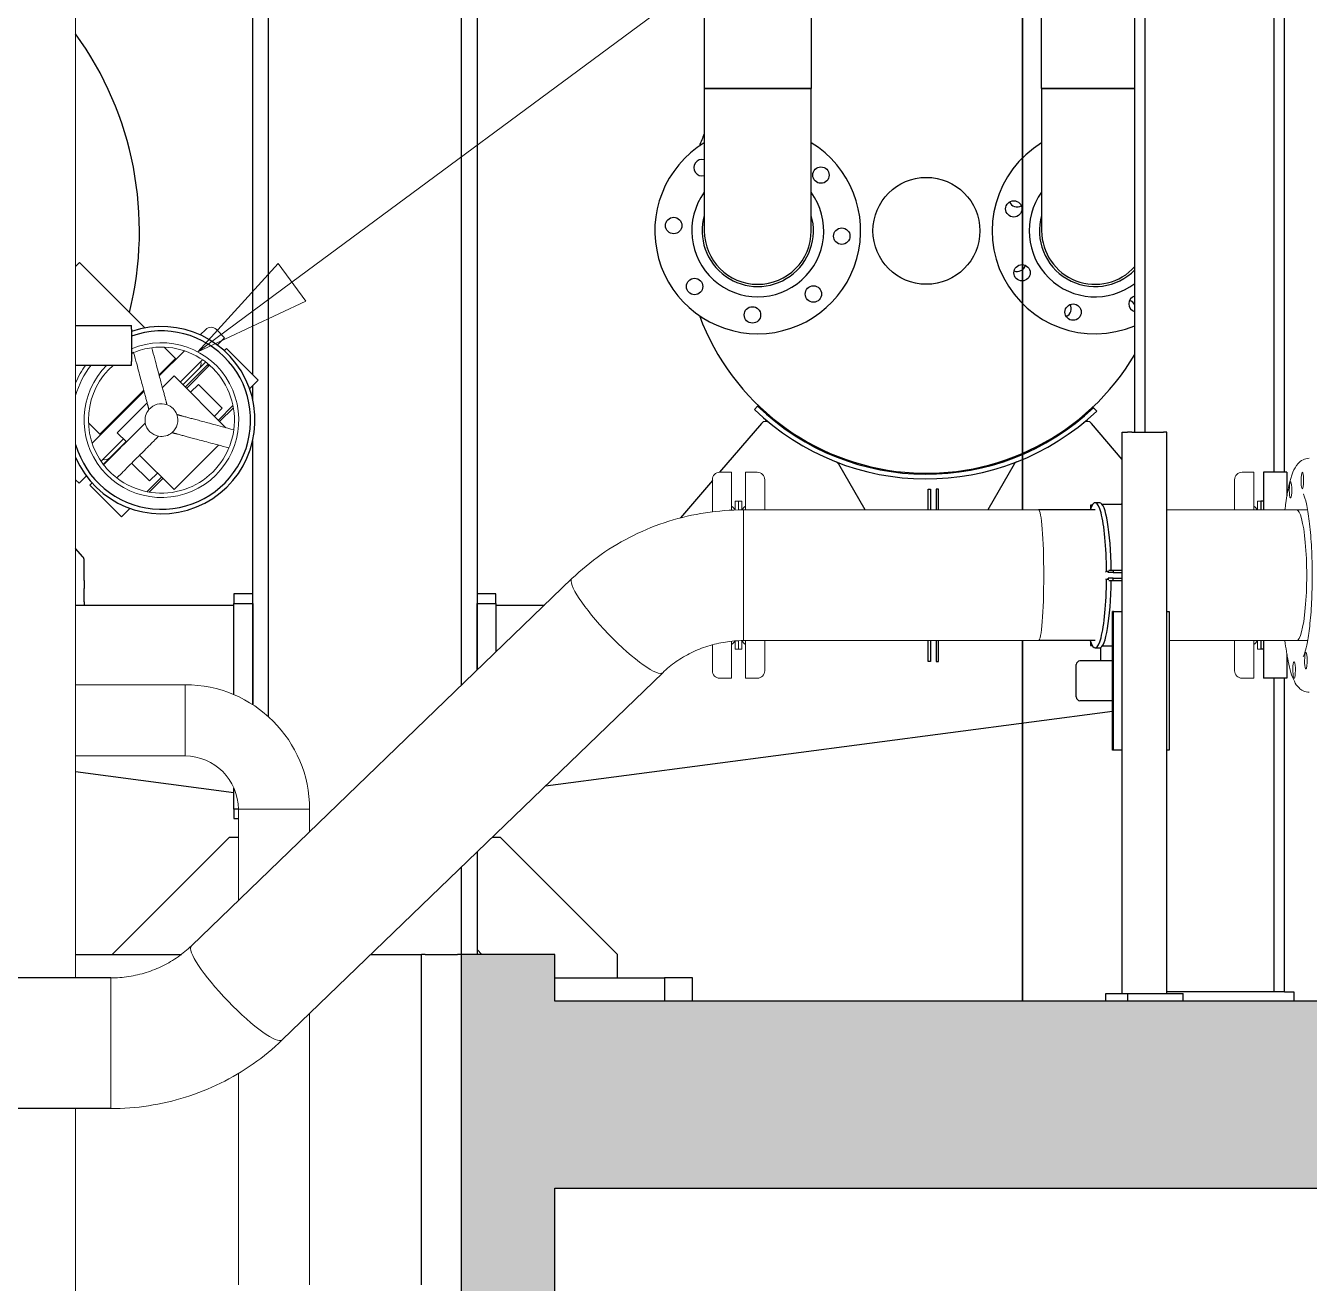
# Model space of a CAD drawing. Header units: millimetres. Extents: x 0 to 157650, y 0 to 89100.
# Drawn here: x 83263 to 87378, y 8226 to 12257 of the extents above; entities that cross this region are included whole.
import ezdxf

# ---------------------------------------------------------------- set-up
doc = ezdxf.new("R2010")
doc.units = ezdxf.units.MM
doc.header["$LTSCALE"] = 150
for name, color, linetype, lineweight in [('Hatch', 7, 'Continuous', 18), ('Symbol', 7, 'Continuous', 18), ('Visible', 7, 'Continuous', 25)]:
    doc.layers.add(name, color=color, linetype=linetype, lineweight=lineweight)
doc.layers.add('P_Biomass (BM)', color=150, linetype='Continuous', lineweight=18, true_color=0x007fff)
doc.layers.add('P_Hot Water (HW)', color=1, linetype='Continuous', lineweight=18, true_color=0xff0000)

# ---------------------------------------------------------------- blocks, each defined once
blk = doc.blocks.new('Balloon36')
at = {"layer": 'Symbol'}
for p, q in [((560.776, 76.227), (597.618, 103.49)), ((560.479, 76.629), (558.767, 74.74)), ((561.074, 75.825), (560.479, 76.629)), ((560.776, 76.227), (558.767, 74.74)), ((558.767, 74.74), (561.074, 75.825))]:
    blk.add_line(p, q, dxfattribs=at)
at = {"layer": 'Symbol', "flags": 128}
blk.add_lwpolyline([(560.479, 76.629), (558.767, 74.74), (561.074, 75.825), (560.479, 76.629)], dxfattribs=at)
at = {"layer": 'Symbol'}
blk.add_solid([(560.479, 76.629), (558.767, 74.74), (561.074, 75.825), (560.479, 76.629)], dxfattribs=at)

msp = doc.modelspace()

# ---------------------------------------------------------------- hatches: boundary and pattern name
at = {"layer": 'Hatch'}
h = msp.add_hatch(dxfattribs=at)
h.set_pattern_fill('AR-CONC', color=256, scale=80.749152, angle=60, style=0)
h.set_pattern_definition([(110, (0, 0), (333.474, 476.2499), [60.562, -666.1805]), (55, (0, 0), (-582.0343, 206.6647), [48.4495, -532.9444]), (160.4514, (27.8, 39.7), (-248.5603, 682.9145), [51.4697, -566.1663]), (106.1842, (-139.86, 80.75), (546.6434, 679.5027), [90.843, -999.271]), (156.6356, (-94.3, 137.4), (-303.843, 1046.913), [77.2045, -849.25]), (51.1841, (-139.9, 80.75), (-303.843, 1046.913), [72.674, -799.417]), (81, (-64.5, 130.5), (522.5535, 254.866), [60.562, -666.1805]), (26, (-64.5, 130.5), (-408.8656, 462.929), [48.4495, -532.9444]), (131.4514, (-21, 151.73), (113.688, 717.795), [51.4697, -566.1663]), (97.49998, (0, 0), (-227.88585, 142.90806), [0, -526.4845, 0, -541.0193, 0, -534.9631]), (67.49998, (0, 0), (-169.602, 343.2088), [0, -308.4618, 0, -514.3721, 0, -203.8916]), (27.49998, (-90.04, -155.95), (231.3015, 364.19987), [0, -201.8729, 0, -629.8434, 0, -835.7537]), (17.5, (-130.4, -225.88), (165.4549, 448.2438), [0, -262.4347, 0, -418.2806, 0, -593.5063])])
h.paths.add_polyline_path([(84958.7, 9130), (84958.7, 9280), (84658.7, 9280), (84658.7, 5830), (79258.7, 5830), (79258.7, 9280), (78958.7, 9280), (78958.7, 9130), (72360.8, 9130), (72360.8, 8830), (72360.8, 8530), (78958.7, 8530), (78958.7, 5530), (84958.7, 5530), (84958.7, 8530), (91556.6, 8530), (91556.6, 9130)])

# ---------------------------------------------------------------- linework, layer by layer
at = {"layer": 'P_Biomass (BM)'}
for p, q in [((83422.9, 11485.2), (83435.1, 11497.5)), ((83645, 11287.6), (83435.1, 11497.5)), ((83840, 11282.9), (83822.3, 11265.3)), ((83900.5, 11256.4), (83873.9, 11282.9)), ((83900.5, 11256.4), (83877, 11233)), ((83771.6, 11214.5), (83691, 11133.9)), ((83742.7, 11189.9), (83706.3, 11226.3)), ((83902.8, 11218.5), (83899.1, 11214.8)), ((83906.1, 11221.7), (83902.8, 11218.5)), ((84007.9, 11119.9), (83906.1, 11221.7)), ((83742.7, 11189.9), (83690.1, 11137.3)), ((83690.1, 11137.3), (83742.7, 11189.9)), ((83744.9, 11187.8), (83742.7, 11189.9)), ((83829.8, 11185.8), (83758.3, 11114.3)), ((83839.7, 11178.7), (83766.8, 11105.8)), ((83847.9, 11172.1), (83774.2, 11098.4)), ((83852.5, 11168.1), (83778.5, 11094.1)), ((83849.5, 11165.2), (83845.3, 11169.4)), ((83700.8, 11097.1), (83738.2, 11134.4)), ((83904.7, 10968), (83738.2, 11134.4)), ((83980.6, 11092.6), (84004.7, 11116.7)), ((84004.7, 11116.7), (84007.9, 11119.9)), ((83642, 11084.9), (83475.6, 10918.6)), ((83641.1, 11088.3), (83500.3, 10947.5)), ((83500.3, 10947.5), (83641.1, 11088.3)), ((83791.2, 11081.4), (83816.7, 11106.9)), ((83893, 11030.5), (83816.7, 11106.9)), ((83555.7, 10952), (83651.9, 11048.1)), ((83893, 11030.5), (83867.6, 11005)), ((83880.3, 10992.3), (83927.3, 11039.3)), ((83884.5, 10988.1), (83928.6, 11032.1)), ((83500.3, 10947.5), (83463.9, 10983.8)), ((83502.4, 10945.3), (83500.3, 10947.5)), ((83555.7, 10952), (83585.4, 10922.3)), ((83575.9, 10931.9), (83504.4, 10860.4)), ((83584.4, 10923.4), (83511.5, 10850.5)), ((83880.8, 10912.2), (83738.2, 10769.6)), ((83424.9, 10867.9), (83422.9, 10865.8)), ((83627.9, 10879.9), (83738.2, 10769.6)), ((83659.7, 10797.2), (83602.4, 10854.4)), ((85525.6, 10825), (85488.1, 10825)), ((85525.6, 10825), (85525.6, 10703.7)), ((85570.6, 10704.6), (85570.6, 10825)), ((85570.6, 10825), (85608.1, 10825)), ((87199.7, 10825), (87162.2, 10825)), ((87199.7, 10825), (87199.7, 10704.6)), ((83433.8, 10789.7), (83422.9, 10800.6)), ((83457.2, 10813.2), (83433.8, 10789.7)), ((83471.7, 10787.3), (83468.5, 10784.1)), ((83570.3, 10682.3), (83468.5, 10784.1)), ((83475.4, 10791.1), (83471.7, 10787.3)), ((83650.9, 10762.9), (83697.9, 10809.9)), ((83658.1, 10761.6), (83702.1, 10805.6)), ((83685.1, 10822.6), (83659.7, 10797.2)), ((85464.1, 10801), (85464.1, 10698.4)), ((85632.1, 10704.6), (85632.1, 10801)), ((87138.2, 10801), (87138.2, 10704.6)), ((83573.5, 10685.5), (83597.6, 10709.6)), ((85537.6, 10732), (85537.6, 10704.1)), ((85548.1, 10732), (85537.6, 10732)), ((85548.1, 10732), (85548.1, 10704.4)), ((85548.1, 10704.4), (85548.1, 10732)), ((85548.1, 10732), (85558.6, 10732)), ((85558.6, 10704.6), (85558.6, 10732)), ((85563.7, 10704.6), (85563.7, 10285.5)), ((86510, 10704.6), (85563.7, 10704.6)), ((85563.7, 10704.6), (85563.7, 10285.5)), ((87372.6, 10704.6), (86920.8, 10704.6)), ((87211.7, 10732), (87211.7, 10704.6)), ((87222.2, 10732), (87211.7, 10732)), ((87372.6, 10704.6), (87336.6, 10704.6)), ((83570.3, 10682.3), (83573.5, 10685.5)), ((85014, 10484.3), (83794.1, 9307.3)), ((85464.1, 10272.3), (85464.1, 10189)), ((85525.6, 10283.6), (85525.6, 10165)), ((85537.6, 10284.6), (85537.6, 10258)), ((85548.1, 10258), (85537.6, 10258)), ((85548.1, 10285.1), (85548.1, 10258)), ((85548.1, 10258), (85548.1, 10285.1)), ((85548.1, 10258), (85558.6, 10258)), ((85558.6, 10258), (85558.6, 10285.4)), ((86510, 10285.5), (85563.7, 10285.5)), ((85570.6, 10165), (85570.6, 10285.5)), ((85632.1, 10189), (85632.1, 10285.5)), ((87372.6, 10285.5), (86928.4, 10285.5)), ((87138.2, 10285.5), (87138.2, 10189)), ((87199.7, 10285.5), (87199.7, 10165)), ((87211.7, 10285.5), (87211.7, 10258)), ((87222.2, 10258), (87211.7, 10258)), ((87372.6, 10285.5), (87336.6, 10285.5)), ((85305, 10182.7), (84085.1, 9005.7)), ((85525.6, 10165), (85488.1, 10165)), ((85570.6, 10165), (85608.1, 10165)), ((87199.7, 10165), (87162.2, 10165)), ((83535.5, 9204.6), (83535.5, 8785.5)), ((83535.5, 9204.6), (83535.5, 8785.5))]:
    msp.add_line(p, q, dxfattribs=at)
for centre, radius, start, end in [((83857, 11266), 24, 45, 135), ((83697.9, 10992.3), 248, 134.7326, 112.7583), ((83697.9, 10992.3), 234.1, 97.6386, 112.3614), ((83697.9, 10992.3), 234.1, 352.3614, 97.6386), ((83697.9, 10992.3), 286, 141.9658, 164.079), ((83697.9, 10992.3), 300, 144.0326, 156.4454), ((83697.9, 10992.3), 234.1, 131.1906, 217.6386), ((83803.9, 11172.6), 21, 315, 19.6231), ((83697.9, 10992.3), 52.5, 70.1501, 139.8499), ((83697.9, 10992.3), 52.5, 19.8499, 70.1501), ((83697.9, 10992.3), 52.5, 139.8499, 190.1501), ((83697.9, 10992.3), 52.5, 310.1501, 19.8499), ((83697.9, 10992.3), 52.5, 190.1501, 259.8499), ((83697.9, 10992.3), 52.5, 259.8499, 310.1501), ((83697.9, 10992.3), 234.1, 337.6386, 352.3614), ((83517.6, 10886.3), 21, 250.3769, 315), ((83697.9, 10992.3), 234.1, 232.3614, 337.6386), ((83697.9, 10992.3), 234.1, 217.6386, 232.3614), ((85488.1, 10801), 24, 90, 180), ((85608.1, 10801), 24, 0, 90), ((87162.2, 10801), 24, 90, 180), ((85516.6, 10697.5), 21, 18.2891, 64.6231), ((85579.6, 10697.5), 21, 115.3769, 160.4112), ((87190.7, 10697.5), 21, 19.616, 64.6231), ((85516.6, 10292.5), 21, 295.3769, 337.4487), ((85579.6, 10292.5), 21, 199.6726, 244.6231), ((87190.7, 10292.5), 21, 295.3769, 340.384), ((85488.1, 10189), 24, 180, 270), ((85608.1, 10189), 24, 270, 0), ((87162.2, 10189), 24, 180, 270)]:
    msp.add_arc(centre, radius, start, end, dxfattribs=at)
for centre, major_axis, ratio, start_param, end_param in [((87355.7, 10798.7), (0, -26.2), 0.157549, 3.306613, 8.72255), ((87318, 10768.9), (0, 26.2), 0.157549, 0.950419, 6.366356), ((86510, 10495), (0, 209.6), 0.07927, 3.141593, 6.283185), ((87336.6, 10495), (0, -209.6), 0.157549, 0, 3.141593), ((85159.5, 10333.5), (145.5, -150.8), 0.186002, 3.141593, 6.283185), ((85159.5, 10333.5), (145.5, -150.8), 0.186002, 3.141593, 6.283185), ((87367, 10221.2), (0, -26.2), 0.157549, 0.950419, 6.366356), ((87329.3, 10191.3), (0, 26.2), 0.157549, 3.306613, 8.72255), ((83939.6, 9156.5), (145.5, -150.8), 0.186002, 3.141593, 6.283185), ((83939.6, 9156.5), (145.5, -150.8), 0.186002, 3.141593, 6.283185)]:
    msp.add_ellipse(centre, major_axis=major_axis, ratio=ratio, start_param=start_param, end_param=end_param, dxfattribs=at)
for points in [[(83608.8, 11208.9), (83648.8, 11059.6), (83657.7, 11026.2)], [(83715.7, 11041.7), (83706.7, 11075.2), (83666.7, 11224.4)], [(83929.9, 10961.2), (83780.7, 11001.2), (83747.3, 11010.1)], [(83646.2, 10983.1), (83621.7, 10958.6), (83512.5, 10849.3)], [(83731.7, 10952.2), (83765.2, 10943.2), (83914.4, 10903.2)], [(83554.9, 10806.9), (83664.1, 10916.1), (83688.6, 10940.6)]]:
    msp.add_rational_spline(points, [1, 1.33078494524, 1], degree=2, dxfattribs=at)
for points, knots in [([(87378, 10870), (87370.7, 10870), (87363.5, 10868), (87350.9, 10861.7), (87345.9, 10857.3), (87334.1, 10844.2), (87329.7, 10835.2), (87315.5, 10800.6), (87308.5, 10768.1), (87301.7, 10719.8), (87300.7, 10712.3), (87299.8, 10704.6)], [3.8028951, 3.8028951, 3.8028951, 3.8028951, 3.881164, 3.881164, 3.9766797, 3.9766797, 4.1692631, 4.1692631, 4.6402685, 4.6402685, 4.7232941, 4.7232941, 4.7232941, 4.7232941]), ([(87355, 10824.6), (87355, 10824.6), (87355, 10824.6), (87355.5, 10825.1), (87356, 10825.1), (87356.9, 10824.1), (87357.3, 10823.2), (87357.9, 10821), (87358.1, 10820), (87358.3, 10818.8)], [-2.3553859, -2.3553859, -2.3553859, -2.3553859, -2.3490312, -2.3490312, -2.0439715, -2.0439715, -1.7543596, -1.7543596, -1.56067, -1.56067, -1.56067, -1.56067]), ([(87314.6, 10784.1), (87314.6, 10784.2), (87314.6, 10784.2), (87314.9, 10786.7), (87315.3, 10788.7), (87316, 10792), (87316.4, 10793.2), (87317.1, 10794.5), (87317.3, 10794.9), (87317.6, 10795)], [-2.3553852, -2.3553852, -2.3553852, -2.3553852, -2.3488819, -2.3488819, -2.0438878, -2.0438878, -1.7543331, -1.7543331, -1.56067, -1.56067, -1.56067, -1.56067]), ([(87358.5, 10234.7), (87358.5, 10234.7), (87358.8, 10235.1), (87360.2, 10237.8), (87362, 10241.9), (87366.4, 10255.9), (87369.3, 10267.5), (87375, 10298.1), (87377.8, 10318.2), (87382.6, 10364.5), (87384.5, 10391), (87387, 10447), (87387.6, 10476.6), (87387.2, 10535.5), (87386.3, 10564.8), (87383.1, 10619.8), (87380.8, 10645.6), (87375.3, 10690.3), (87372.1, 10709.4), (87365.6, 10737.8), (87362.1, 10747.9), (87359.2, 10754.2), (87358.6, 10755.2), (87358.5, 10755.3), (87358.5, 10755.3), (87358.5, 10755.3)], [0.885271, 0.885271, 0.885271, 0.885271, 0.951519, 0.951519, 1.119484, 1.119484, 1.361812, 1.361812, 1.651204, 1.651204, 1.958212, 1.958212, 2.270889, 2.270889, 2.584717, 2.584717, 2.896529, 2.896529, 3.20039, 3.20039, 3.476679, 3.476679, 3.570263, 3.570263, 3.578926, 3.578926, 3.578926, 3.578926]), ([(85563.7, 10704.6), (85523.1, 10704.6), (85482.6, 10701.5), (85402.6, 10689.3), (85363, 10680.1), (85285.7, 10655.9), (85248, 10640.8), (85175.5, 10605.1), (85140.5, 10584.5), (85074.4, 10538.1), (85043.1, 10512.4), (85014, 10484.3)], [3.1415927, 3.1415927, 3.1415927, 3.1415927, 3.2986723, 3.2986723, 3.4557519, 3.4557519, 3.6128316, 3.6128316, 3.7699112, 3.7699112, 3.9269908, 3.9269908, 3.9269908, 3.9269908]), ([(85563.7, 10285.5), (85544.3, 10285.5), (85525, 10284), (85486.8, 10278.2), (85468, 10273.8), (85431.4, 10262.3), (85413.7, 10255.2), (85379.6, 10238.5), (85363.3, 10228.9), (85332.7, 10207.4), (85318.3, 10195.5), (85305, 10182.7)], [3.1415927, 3.1415927, 3.1415927, 3.1415927, 3.2986723, 3.2986723, 3.4557519, 3.4557519, 3.6128316, 3.6128316, 3.7699112, 3.7699112, 3.9269908, 3.9269908, 3.9269908, 3.9269908]), ([(87299.8, 10285.5), (87302.7, 10261), (87306.2, 10238.7), (87315.5, 10193.1), (87321.3, 10172.4), (87333.7, 10147.7), (87338, 10140.8), (87348.5, 10130.6), (87352.8, 10127.2), (87364, 10121.9), (87370.9, 10120), (87378, 10120)], [6.0240887, 6.0240887, 6.0240887, 6.0240887, 6.2880468, 6.2880468, 6.6425206, 6.6425206, 6.7935042, 6.7935042, 6.868996, 6.868996, 6.9444877, 6.9444877, 6.9444877, 6.9444877]), ([(87330, 10165.4), (87330, 10165.4), (87330, 10165.4), (87329.5, 10164.9), (87329.1, 10165), (87328.2, 10165.9), (87327.8, 10166.9), (87327.1, 10169), (87326.9, 10170.1), (87326.6, 10171.3)], [-2.3553859, -2.3553859, -2.3553859, -2.3553859, -2.3490312, -2.3490312, -2.0439715, -2.0439715, -1.7543596, -1.7543596, -1.56067, -1.56067, -1.56067, -1.56067]), ([(87370.4, 10205.9), (87370.4, 10205.8), (87370.4, 10205.8), (87370.1, 10203.4), (87369.8, 10201.3), (87369.1, 10198.1), (87368.7, 10196.8), (87367.9, 10195.5), (87367.6, 10195.1), (87367.3, 10195)], [-2.3553852, -2.3553852, -2.3553852, -2.3553852, -2.3488819, -2.3488819, -2.0438878, -2.0438878, -1.7543331, -1.7543331, -1.56067, -1.56067, -1.56067, -1.56067]), ([(83794.1, 9307.3), (83780.8, 9294.5), (83766.4, 9282.7), (83735.8, 9261.2), (83719.5, 9251.5), (83685.4, 9234.8), (83667.7, 9227.7), (83631.1, 9216.2), (83612.3, 9211.9), (83574.1, 9206), (83554.8, 9204.6), (83535.5, 9204.6)], [3.1415927, 3.1415927, 3.1415927, 3.1415927, 3.2986723, 3.2986723, 3.4557519, 3.4557519, 3.6128316, 3.6128316, 3.7699112, 3.7699112, 3.9269908, 3.9269908, 3.9269908, 3.9269908]), ([(84085.1, 9005.7), (84056, 8977.7), (84024.7, 8951.9), (83958.6, 8905.5), (83923.7, 8884.9), (83851.1, 8849.2), (83813.4, 8834.2), (83736.1, 8809.9), (83696.5, 8800.8), (83616.5, 8788.5), (83576, 8785.5), (83535.5, 8785.5)], [3.1415927, 3.1415927, 3.1415927, 3.1415927, 3.2986723, 3.2986723, 3.4557519, 3.4557519, 3.6128316, 3.6128316, 3.7699112, 3.7699112, 3.9269908, 3.9269908, 3.9269908, 3.9269908])]:
    msp.add_open_spline(points, degree=3, knots=knots, dxfattribs=at)
at = {"layer": 'P_Hot Water (HW)'}
for p, q in [((83422.9, 14314), (83422.9, 9204.6)), ((83422.9, 10144.2), (83773.7, 10144.2)), ((83773.7, 9915.9), (83773.7, 10144.2)), ((83773.7, 10144.2), (83773.7, 9915.9)), ((83422.9, 9915.9), (83773.7, 9915.9)), ((83944.6, 9745), (84172.9, 9745)), ((83944.6, 9745), (83944.6, 9452.5)), ((84172.9, 9745), (83944.6, 9745)), ((84172.9, 9745), (84172.9, 9672.8)), ((84172.9, 9090.4), (84172.9, 8221)), ((83944.6, 8898.2), (83944.6, 8221)), ((83422.9, 8785.5), (83422.9, 6865))]:
    msp.add_line(p, q, dxfattribs=at)
for radius in [399.2, 170.9]:
    msp.add_arc((83773.7, 9745), radius, 0, 90, dxfattribs=at)
at = {"layer": 'Visible', "color": 9, "true_color": 0xc0c0c0}
for p, q in [((86458.7, 14648.1), (86458.7, 10704.6)), ((86458.7, 10704.6), (86458.7, 14648.1)), ((85438.2, 14143), (85438.2, 12055)), ((85781.1, 14143), (85781.1, 12055)), ((86519.7, 12055), (86519.7, 14143)), ((83990.4, 11137.4), (83990.4, 13600)), ((84041.4, 10041.1), (84041.4, 13600)), ((84659.4, 10142.2), (84659.4, 13600)), ((84710.4, 13600), (84710.4, 10191.4)), ((85781.1, 12055), (85438.2, 12055)), ((85438.2, 12055), (85438.2, 11599)), ((85438.2, 12055), (85781.1, 12055)), ((85781.1, 11599), (85781.1, 12055)), ((86519.7, 12055), (86818.7, 12055)), ((86519.7, 12055), (86519.7, 11599)), ((86818.7, 12055), (86519.7, 12055)), ((83990.4, 11058.8), (83990.4, 11102.4)), ((85609.2, 11037.4), (85598.8, 11026.6)), ((85611.2, 11039.5), (85609.2, 11037.4)), ((86686, 11032), (86684, 11034.2)), ((86696.3, 11021.1), (86686, 11032)), ((85621.5, 10981.9), (85487, 10825)), ((86778.3, 10866.5), (86679.4, 10981.9)), ((83990.4, 10080.2), (83990.4, 10925.9)), ((85953.9, 10704.6), (85869.3, 10851.1)), ((86431.5, 10851.1), (86346.9, 10704.6)), ((87231.2, 10825), (87231.2, 10704.6)), ((87306.2, 10825), (87231.2, 10825)), ((87306.2, 10825), (87306.2, 10749.3)), ((85464.1, 10798.3), (85361.5, 10678.7)), ((87222.2, 10732), (87222.2, 10704.6)), ((87231.2, 10732), (87222.2, 10732)), ((83446.1, 10554.1), (83422.9, 10581.2)), ((83450.4, 10478.4), (83450.4, 10542.4)), ((83450.4, 10478.4), (83450.4, 10453)), ((83450.4, 10409.6), (83450.4, 10453)), ((83930.4, 10435), (83930.4, 10405)), ((83990.4, 10435), (83930.4, 10435)), ((84770.4, 10435), (84710.4, 10435)), ((84770.4, 10405), (84770.4, 10435)), ((83422.9, 10399), (83930.4, 10399)), ((83450.4, 10409.6), (83450.4, 10399)), ((83930.4, 10405), (83990.4, 10405)), ((83930.4, 10112.1), (83930.4, 10405)), ((83990.4, 10405), (83990.4, 10080.2)), ((84710.4, 10405), (84770.4, 10405)), ((84710.4, 10191.4), (84710.4, 10405)), ((84770.4, 10405), (84770.4, 10249.3)), ((84770.4, 10399), (84925.6, 10399)), ((86458.7, 10285.5), (86458.7, 9130)), ((86458.7, 9130), (86458.7, 10285.5)), ((87222.2, 10285.5), (87222.2, 10258)), ((87231.2, 10258), (87222.2, 10258)), ((87231.2, 10285.5), (87231.2, 10165)), ((87306.2, 10240.7), (87306.2, 10165)), ((87306.2, 10165), (87231.2, 10165)), ((84928.9, 9819.9), (86746.9, 10059.1)), ((83422.9, 9865.8), (83930.4, 9799)), ((83930.4, 9745), (83930.4, 9813.1)), ((83930.4, 9745), (83930.4, 9715)), ((83944.6, 9745), (83930.4, 9745)), ((83930.4, 9715), (83944.6, 9715)), ((83915.4, 9655), (83540.4, 9280)), ((83944.6, 9655), (83915.4, 9655)), ((84785.4, 9655), (84758.1, 9655)), ((85160.4, 9280), (84785.4, 9655)), ((84710.4, 9609), (84710.4, 9280)), ((84659.4, 9280), (84659.4, 9559.8)), ((83422.9, 9280), (83762.2, 9280)), ((84369.4, 9280), (84531.2, 9280)), ((84958.7, 9280), (84658.7, 9280)), ((84658.7, 9280), (84658.7, 5830)), ((84725.4, 9280), (84710.4, 9295)), ((84958.7, 9130), (84958.7, 9280)), ((85160.4, 9205), (85160.4, 9280)), ((84958.7, 9205), (85310.4, 9205)), ((85400.4, 9205), (85310.4, 9205)), ((85310.4, 9205), (85310.4, 9130)), ((85400.4, 9130), (85400.4, 9205)), ((91556.6, 9130), (84958.7, 9130)), ((84958.7, 5530), (84958.7, 8530)), ((84958.7, 8530), (91556.6, 8530))]:
    msp.add_line(p, q, dxfattribs=at)
at = {"layer": 'Visible'}
for p, q in [((86818.7, 10954), (86818.7, 14648.1)), ((86851.7, 10954), (86851.7, 14648.1)), ((87265.7, 10825), (87265.7, 14648.1)), ((87298.7, 10825), (87298.7, 14648.1)), ((83422.9, 11296), (83601.9, 11296)), ((83601.9, 11284), (83601.9, 11296)), ((83601.9, 11284), (83601.9, 11180.5)), ((83422.9, 11168.5), (83601.9, 11168.5)), ((83601.9, 11168.5), (83601.9, 11180.5)), ((86778.5, 10954), (86778.3, 10954)), ((86778.3, 9154), (86778.3, 10954)), ((86778.5, 10954), (86794.8, 10954)), ((86808.5, 10954), (86794.8, 10954)), ((86808.5, 10954), (86910.7, 10954)), ((86920.8, 10954), (86910.7, 10954)), ((86920.8, 9154), (86920.8, 10954)), ((86155.7, 10771), (86163.2, 10771)), ((86155.7, 10704.6), (86155.7, 10771)), ((86163.2, 10771), (86163.2, 10704.6)), ((86188.7, 10771), (86181.2, 10771)), ((86181.2, 10771), (86181.2, 10704.6)), ((86188.7, 10704.6), (86188.7, 10771)), ((86691.5, 10704.6), (86510, 10704.6)), ((86682.2, 10720), (86676.2, 10720)), ((86676.2, 10720), (86676.2, 10706.4)), ((86706.3, 10727.5), (86691.5, 10727.5)), ((86778.3, 10721.5), (86714.5, 10721.5)), ((86724.4, 10506.5), (86728, 10507.8)), ((86728, 10507.8), (86735.4, 10507.8)), ((86734.5, 10507.4), (86733.3, 10507)), ((86749, 10504), (86733.3, 10504)), ((86735.4, 10511.5), (86749, 10511.5)), ((86749, 10511.5), (86749, 10504)), ((86749, 10511.5), (86778.3, 10511.5)), ((86749, 10504), (86778.3, 10504)), ((86724.4, 10483.5), (86728, 10482.3)), ((86728, 10482.3), (86735.4, 10482.3)), ((86749, 10486), (86733.3, 10486)), ((86734.5, 10482.6), (86733.3, 10483)), ((86735.4, 10478.5), (86749, 10478.5)), ((86749, 10478.5), (86749, 10486)), ((86749, 10486), (86778.3, 10486)), ((86749, 10478.5), (86778.3, 10478.5)), ((86750.6, 10378.8), (86746.9, 10378.8)), ((86746.9, 9934.8), (86746.9, 10378.8)), ((86750.6, 10378.8), (86778.3, 10378.8)), ((86750.6, 9934.8), (86750.6, 10378.8)), ((86920.8, 10378.8), (86928.4, 10378.8)), ((86928.4, 10378.8), (86928.4, 9934.8)), ((86155.7, 10219), (86155.7, 10285.5)), ((86163.2, 10285.5), (86163.2, 10219)), ((86181.2, 10285.5), (86181.2, 10219)), ((86188.7, 10219), (86188.7, 10285.5)), ((86691.5, 10285.5), (86510, 10285.5)), ((86676.2, 10283.6), (86676.2, 10270)), ((86676.2, 10270), (86682.2, 10270)), ((86691.5, 10262.5), (86706.3, 10262.5)), ((86708, 10262.8), (86708, 10220.5)), ((86714.5, 10268.5), (86746.9, 10268.5)), ((87222.2, 10258), (87222.2, 10258)), ((86163.2, 10219), (86155.7, 10219)), ((86181.2, 10219), (86188.7, 10219)), ((86631, 10105), (86631, 10208.5)), ((86746.9, 10220.5), (86642.8, 10220.5)), ((87265.7, 9160), (87265.7, 10165)), ((87298.7, 9160), (87298.7, 10165)), ((86746.9, 10093), (86642.8, 10093)), ((86750.6, 9934.8), (86746.9, 9934.8)), ((86778.3, 9934.8), (86750.6, 9934.8)), ((86928.4, 9934.8), (86920.8, 9934.8)), ((84543.2, 9280), (84531.2, 9280)), ((84531.2, 8220.3), (84531.2, 9280)), ((84543.2, 9280), (84646.7, 9280)), ((84658.7, 9280), (84646.7, 9280)), ((83535.5, 9204.6), (81280.7, 9204.6)), ((86725.7, 9154), (86795.7, 9154)), ((86725.7, 9130), (86725.7, 9154)), ((86795.7, 9130), (86795.7, 9154)), ((86795.7, 9154), (86973.4, 9154)), ((87298.7, 9160), (86920.8, 9160)), ((86973.4, 9130), (86973.4, 9154)), ((87298.7, 9160), (87328.7, 9160)), ((87328.7, 9160), (87328.7, 9130)), ((83535.5, 8785.5), (81280.7, 8785.5))]:
    msp.add_line(p, q, dxfattribs=at)
at = {"layer": 'Visible', "color": 9, "true_color": 0xc0c0c0}
for centre, radius in [((85812.2, 11777.6), 26.3), ((86150.4, 11599), 171.4), ((86430.5, 11669.4), 26.2), ((85340.2, 11616), 26.3), ((85879.1, 11582), 26.3), ((86457.1, 11464.5), 26.2), ((85407.1, 11420.5), 26.3), ((85788.2, 11396.5), 26.3), ((86620.8, 11338.4), 26.2), ((85592.7, 11329.6), 26.3)]:
    msp.add_circle(centre, radius, dxfattribs=at)
for centre, radius, start, end in [((82550.4, 11599), 1077, 345.9455, 35.8974), ((86150.4, 11599), 777, 156.4343, 159.5253), ((85609.7, 11599), 330, 121.3018, 58.6982), ((86691.2, 11599), 330, 121.3018, 292.7366), ((85431.1, 11801.6), 26.3, 74.3306, 285.6694), ((85609.7, 11599), 211.5, 144.1583, 35.8417), ((86441.7, 11702.3), 27, 202.8728, 299.5088), ((86691.2, 11599), 211.5, 144.1583, 307.0882), ((85609.7, 11599), 178.5, 163.8433, 16.1567), ((86691.2, 11599), 178.5, 163.8433, 315.6047), ((85609.7, 11599), 171.4, 180, 0), ((85609.7, 11599), 171.4, 180, 0), ((86691.2, 11599), 171.4, 180, 318.0657), ((86691.2, 11599), 171.4, 180, 318.0657), ((86441.7, 11495.7), 27, 247.8728, 344.5088), ((86587.8, 11349.6), 27, 292.8728, 29.5088), ((86825.7, 11364.9), 26.2, 105.4044, 254.5956), ((86794.5, 11349.6), 27, 26.2328, 74.5088), ((86150.4, 11599), 777, 200.4747, 329.3272), ((86150.4, 11599), 780, 226.0587, 313.3666), ((86150.4, 11599), 780, 226.0577, 313.3666), ((86150.4, 11599), 795, 226.0587, 313.3666), ((85635.1, 10970.2), 18, 50.6674, 139.3987), ((86665.7, 10970.2), 18, 40.6013, 129.3326), ((85853.7, 10842.1), 18, 30, 68.5969), ((86447.1, 10842.1), 18, 111.4031, 150), ((83432.4, 10542.4), 18, 0, 40.6013)]:
    msp.add_arc(centre, radius, start, end, dxfattribs=at)
at = {"layer": 'Visible'}
for radius, start, end in [(300, 203.5546, 108.6524), (286, 195.921, 109.6037), (234.1, 112.3614, 114.1912)]:
    msp.add_arc((83697.9, 10992.3), radius, start, end, dxfattribs=at)
for centre, major_axis, ratio, start_param, end_param in [((86691.5, 10495), (0, 232.5), 0.157549, 4.767204, 6.731243), ((86706.3, 10495), (0, 232.5), 0.157549, 4.783416, 6.283185), ((86781.8, 10495), (0, 232.5), 0.157549, 0.095981, 0.227676), ((86698.9, 10495), (0, 219), 0.157549, 4.753496, 4.767204), ((86691.5, 10495), (0, -232.5), 0.157549, 5.835128, 7.799166), ((86706.3, 10495), (0, -232.5), 0.157549, 0, 1.499769), ((86698.9, 10495), (0, -219), 0.157549, 1.515981, 1.529689), ((86642.8, 10208.5), (0, 12), 0.987511, 0, 1.570796), ((86642.8, 10105), (0, -12), 0.987511, 4.712389, 6.283185)]:
    msp.add_ellipse(centre, major_axis=major_axis, ratio=ratio, start_param=start_param, end_param=end_param, dxfattribs=at)

# ---------------------------------------------------------------- block references
at = {"layer": 'Symbol', "xscale": 150, "yscale": 150, "zscale": 150}
msp.add_blockref('Balloon36', (0, 0), dxfattribs=at)

doc.saveas('drawing.dxf')
